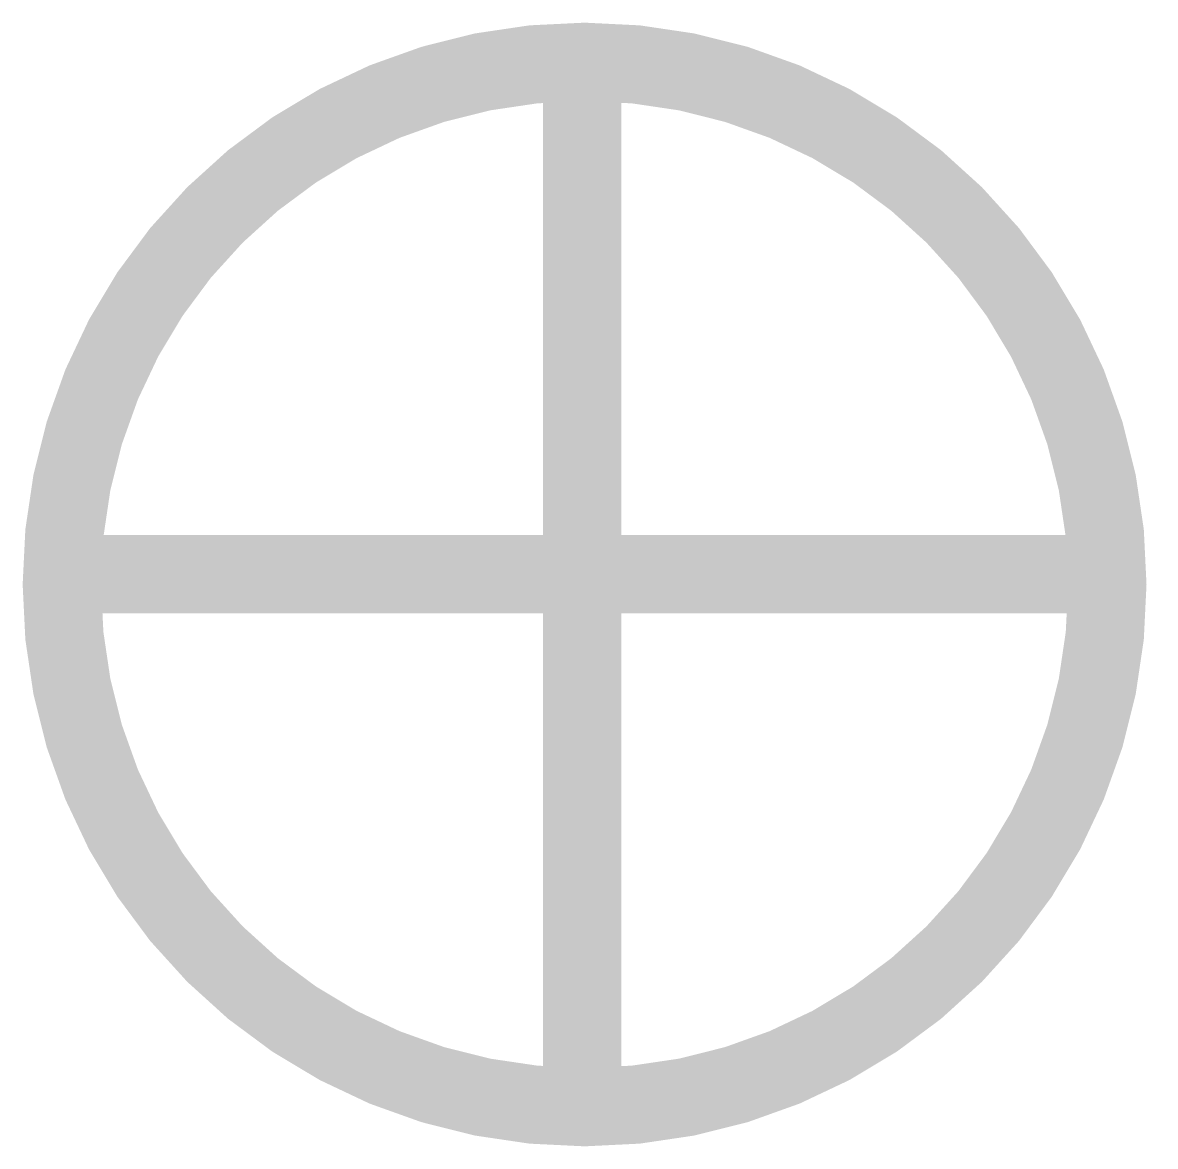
# Model space of a CAD drawing. Extents: x -0.15 to 4.18, y -0.15 to 4.15.
import ezdxf

# ---------------------------------------------------------------- set-up
doc = ezdxf.new("R2010")
doc.units = 0
doc.header["$MEASUREMENT"] = 0
doc.layers.get('0').update_dxf_attribs({"linetype": 'CONTINUOUS'})

msp = doc.modelspace()

# ---------------------------------------------------------------- linework, layer by layer
at = {"const_width": 0.3}
msp.add_lwpolyline([(2, 0, 1), (2, 4, 1), (2, 0, 1)], format="xyb", dxfattribs=at)
for points in [[(1.9905, 3.8911), (1.9905, 0.0717)], [(0.0317, 2.0394), (4.0338, 2.0394)]]:
    msp.add_lwpolyline(points, dxfattribs=at)

doc.saveas('drawing.dxf')
